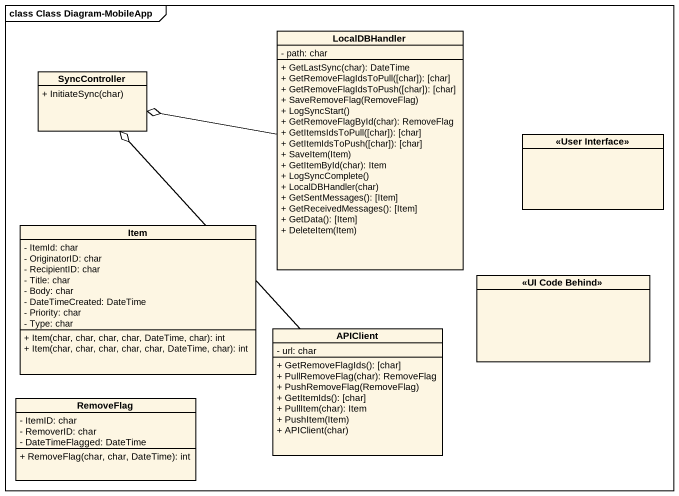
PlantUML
@startuml
mainframe class Class Diagram-MobileApp
hide circle
hide empty members
skinparam classAttributeIconSize 0
class LocalDBHandler {
  - path: char
  + GetLastSync(char): DateTime
  + GetRemoveFlagIdsToPull([char]): [char]
  + GetRemoveFlagIdsToPush([char]): [char]
  + SaveRemoveFlag(RemoveFlag)
  + LogSyncStart()
  + GetRemoveFlagById(char): RemoveFlag
  + GetItemsIdsToPull([char]): [char]
  + GetItemIdsToPush([char]): [char]
  + SaveItem(Item)
  + GetItemById(char): Item
  + LogSyncComplete()
  + LocalDBHandler(char)
  + GetSentMessages(): [Item]
  + GetReceivedMessages(): [Item]
  + GetData(): [Item]
  + DeleteItem(Item)
}
class SyncController {
  + InitiateSync(char)
}
class "<<User Interface>>" as User_Interface
class Item {
  - ItemId: char
  - OriginatorID: char
  - RecipientID: char
  - Title: char
  - Body: char
  - DateTimeCreated: DateTime
  - Priority: char
  - Type: char
  + Item(char, char, char, char, DateTime, char): int
  + Item(char, char, char, char, char, DateTime, char): int
}
class "<<UI Code Behind>>" as UI_Code_Behind
class APIClient {
  - url: char
  + GetRemoveFlagIds(): [char]
  + PullRemoveFlag(char): RemoveFlag
  + PushRemoveFlag(RemoveFlag)
  + GetItemIds(): [char]
  + PullItem(char): Item
  + PushItem(Item)
  + APIClient(char)
}
class RemoveFlag {
  - ItemID: char
  - RemoverID: char
  - DateTimeFlagged: DateTime
  + RemoveFlag(char, char, DateTime): int
}
LocalDBHandler -left-o SyncController
APIClient -up-o SyncController
@enduml
